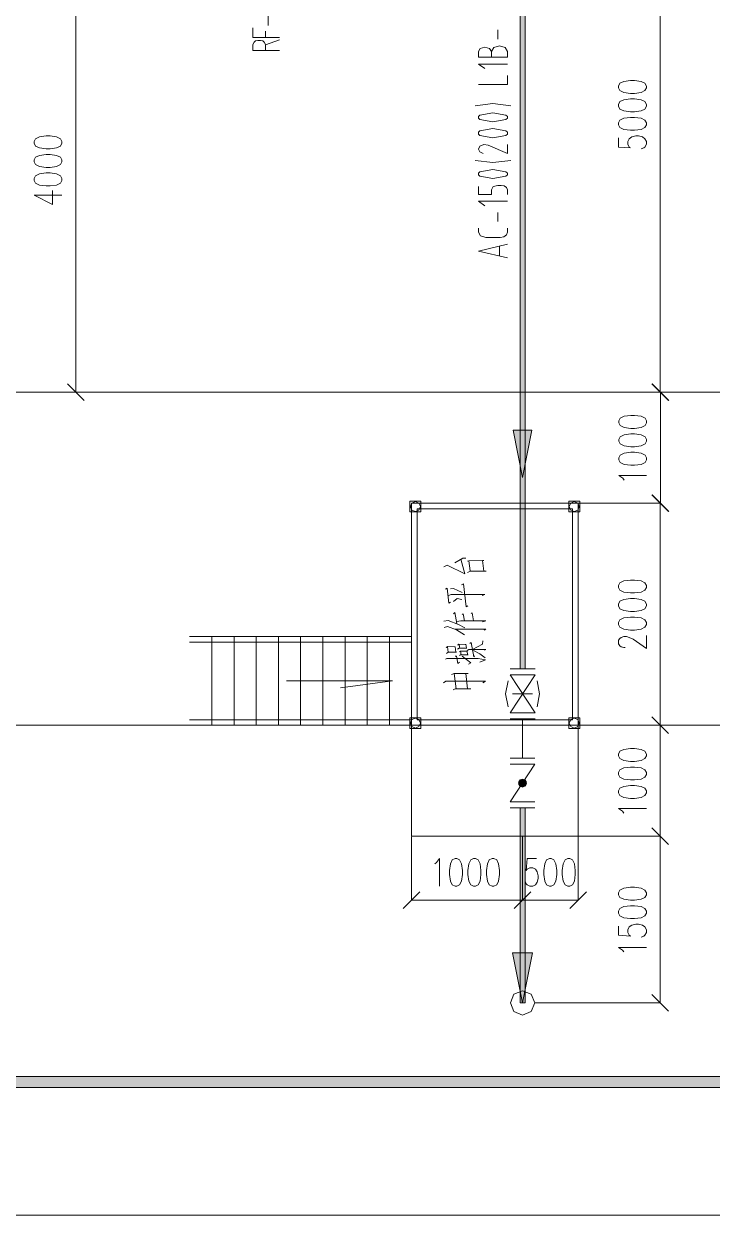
# Model space of a CAD drawing. Header units: millimetres. Extents: x 261 to 114907, y 32 to 1998430.
# Drawn here: x 80103 to 86307, y 1927133 to 1937865 of the extents above; entities that cross this region are included whole.
import ezdxf

# ---------------------------------------------------------------- set-up
doc = ezdxf.new("R2010")
doc.units = ezdxf.units.MM

msp = doc.modelspace()

# ---------------------------------------------------------------- hatches: boundary and pattern name
h = msp.add_hatch(color=0)
h.dxf.hatch_style = 2
h.paths.add_polyline_path([(84576, 1940298), (84621, 1940298), (84621, 1932054), (84576, 1932054)])
h = msp.add_hatch(color=0)
h.dxf.hatch_style = 2
h.paths.add_polyline_path([(84598, 1933778), (84513, 1934204), (84683, 1934204)])
h = msp.add_hatch(color=0)
h.dxf.hatch_style = 2
h.paths.add_polyline_path([(84577, 1930999), (84577, 1931055), (84564, 1931038)])
h = msp.add_hatch(color=0)
h.dxf.hatch_style = 2
h.paths.add_polyline_path([(84564, 1931014), (84564, 1931038), (84564, 1931036)])
h = msp.add_hatch(color=0)
h.dxf.hatch_style = 2
h.paths.add_polyline_path([(84564, 1931014), (84577, 1930999), (84564, 1931038)])
h = msp.add_hatch(color=0)
h.dxf.hatch_style = 2
h.paths.add_polyline_path([(84577, 1930999), (84579, 1930996), (84577, 1931055)])
h = msp.add_hatch(color=0)
h.dxf.hatch_style = 2
h.paths.add_polyline_path([(84579, 1930996), (84579, 1931055), (84577, 1931055)])
h = msp.add_hatch(color=0)
h.dxf.hatch_style = 2
h.paths.add_polyline_path([(84618, 1930997), (84618, 1931056), (84579, 1930996)])
h = msp.add_hatch(color=0)
h.dxf.hatch_style = 2
h.paths.add_polyline_path([(84579, 1930996), (84618, 1931056), (84579, 1931055)])
h = msp.add_hatch(color=0)
h.dxf.hatch_style = 2
h.paths.add_polyline_path([(84618, 1930997), (84620, 1930998), (84618, 1931056)])
h = msp.add_hatch(color=0)
h.dxf.hatch_style = 2
h.paths.add_polyline_path([(84620, 1930998), (84620, 1931054), (84618, 1931056)])
h = msp.add_hatch(color=0)
h.dxf.hatch_style = 2
h.paths.add_polyline_path([(84620, 1930998), (84632, 1931015), (84620, 1931054)])
h = msp.add_hatch(color=0)
h.dxf.hatch_style = 2
h.paths.add_polyline_path([(84632, 1931015), (84632, 1931039), (84620, 1931054)])
h = msp.add_hatch(color=0)
h.dxf.hatch_style = 2
h.paths.add_polyline_path([(84576, 1930802), (84621, 1930802), (84621, 1929045), (84576, 1929045)])
h = msp.add_hatch(color=0)
h.dxf.hatch_style = 2
h.paths.add_polyline_path([(84598, 1929045), (84688, 1929495), (84508, 1929495)])
h = msp.add_hatch(color=0)
h.dxf.hatch_style = 2
h.paths.add_polyline_path([(16914, 1928283), (17014, 1928383), (113657, 1928383), (113757, 1928283)])

# ---------------------------------------------------------------- linework, layer by layer
at = {"color": 0, "lineweight": 0}
for points in [[(114907, 1927133), (114907, 1998430), (13963, 1998430), (13963, 1927133)], [(84576, 1940298), (84621, 1940298), (84621, 1932054), (84576, 1932054)], [(85464, 1937289), (85475, 1937264), (85511, 1937247), (85570, 1937239), (85606, 1937239), (85666, 1937247), (85701, 1937264), (85714, 1937289), (85714, 1937305), (85701, 1937330), (85666, 1937347), (85606, 1937355), (85570, 1937355), (85511, 1937347), (85475, 1937330), (85464, 1937305)], [(85464, 1937122), (85475, 1937097), (85511, 1937080), (85570, 1937072), (85606, 1937072), (85666, 1937080), (85701, 1937097), (85714, 1937122), (85714, 1937139), (85701, 1937164), (85666, 1937180), (85606, 1937189), (85570, 1937189), (85511, 1937180), (85475, 1937164), (85464, 1937139)], [(85464, 1936956), (85475, 1936931), (85511, 1936914), (85570, 1936906), (85606, 1936906), (85666, 1936914), (85701, 1936931), (85714, 1936956), (85714, 1936972), (85701, 1936997), (85666, 1937014), (85606, 1937022), (85570, 1937022), (85511, 1937014), (85475, 1936997), (85464, 1936972)], [(80196, 1936789), (80208, 1936764), (80243, 1936747), (80303, 1936739), (80339, 1936739), (80398, 1936747), (80434, 1936764), (80446, 1936789), (80446, 1936805), (80434, 1936830), (80398, 1936847), (80339, 1936855), (80303, 1936855), (80243, 1936847), (80208, 1936830), (80196, 1936805)], [(80196, 1936622), (80208, 1936597), (80243, 1936580), (80303, 1936572), (80339, 1936572), (80398, 1936580), (80434, 1936597), (80446, 1936622), (80446, 1936639), (80434, 1936664), (80398, 1936680), (80339, 1936689), (80303, 1936689), (80243, 1936680), (80208, 1936664), (80196, 1936639)], [(80196, 1936455), (80208, 1936430), (80243, 1936413), (80303, 1936405), (80339, 1936405), (80398, 1936413), (80434, 1936430), (80446, 1936455), (80446, 1936472), (80434, 1936497), (80398, 1936513), (80339, 1936522), (80303, 1936522), (80243, 1936513), (80208, 1936497), (80196, 1936472)], [(85465, 1934271), (85477, 1934246), (85513, 1934230), (85573, 1934221), (85608, 1934221), (85668, 1934230), (85704, 1934246), (85716, 1934271), (85716, 1934288), (85704, 1934313), (85668, 1934330), (85608, 1934338), (85573, 1934338), (85513, 1934330), (85477, 1934313), (85465, 1934288)], [(84598, 1933778), (84513, 1934204), (84683, 1934204)], [(85465, 1934105), (85477, 1934080), (85513, 1934063), (85573, 1934055), (85608, 1934055), (85668, 1934063), (85704, 1934080), (85716, 1934105), (85716, 1934121), (85704, 1934146), (85668, 1934163), (85608, 1934171), (85573, 1934171), (85513, 1934163), (85477, 1934146), (85465, 1934121)], [(85465, 1933938), (85477, 1933913), (85513, 1933896), (85573, 1933888), (85608, 1933888), (85668, 1933896), (85704, 1933913), (85716, 1933938), (85716, 1933955), (85704, 1933980), (85668, 1933996), (85608, 1934005), (85573, 1934005), (85513, 1933996), (85477, 1933980), (85465, 1933955)], [(83681, 1933469), (83581, 1933469), (83581, 1933565), (83681, 1933565)], [(83681, 1933469), (83581, 1933469), (83581, 1933565), (83681, 1933565)], [(83587, 1933516), (83600, 1933547), (83632, 1933561), (83664, 1933547), (83677, 1933516), (83664, 1933484), (83632, 1933471), (83600, 1933484)], [(83587, 1933516), (83600, 1933547), (83632, 1933561), (83664, 1933547), (83677, 1933516), (83664, 1933484), (83632, 1933471), (83600, 1933484)], [(85015, 1933469), (85115, 1933469), (85115, 1933565), (85015, 1933565)], [(85019, 1933516), (85032, 1933547), (85064, 1933561), (85096, 1933547), (85109, 1933516), (85096, 1933484), (85064, 1933471), (85032, 1933484)], [(85464, 1932788), (85475, 1932763), (85511, 1932746), (85570, 1932738), (85606, 1932738), (85666, 1932746), (85701, 1932763), (85714, 1932788), (85714, 1932804), (85701, 1932829), (85666, 1932846), (85606, 1932854), (85570, 1932854), (85511, 1932846), (85475, 1932829), (85464, 1932804)], [(85464, 1932621), (85475, 1932596), (85511, 1932579), (85570, 1932571), (85606, 1932571), (85666, 1932579), (85701, 1932596), (85714, 1932621), (85714, 1932638), (85701, 1932663), (85666, 1932680), (85606, 1932688), (85570, 1932688), (85511, 1932680), (85475, 1932663), (85464, 1932638)], [(85464, 1932454), (85475, 1932429), (85511, 1932413), (85570, 1932404), (85606, 1932404), (85666, 1932413), (85701, 1932429), (85714, 1932454), (85714, 1932471), (85701, 1932496), (85666, 1932513), (85606, 1932521), (85570, 1932521), (85511, 1932513), (85475, 1932496), (85464, 1932471)], [(83681, 1931518), (83581, 1931518), (83581, 1931614), (83681, 1931614)], [(83681, 1931518), (83581, 1931518), (83581, 1931614), (83681, 1931614)], [(83587, 1931565), (83600, 1931597), (83632, 1931610), (83664, 1931597), (83677, 1931565), (83664, 1931534), (83632, 1931520), (83600, 1931534)], [(83587, 1931565), (83600, 1931597), (83632, 1931610), (83664, 1931597), (83677, 1931565), (83664, 1931534), (83632, 1931520), (83600, 1931534)], [(85015, 1931518), (85115, 1931518), (85115, 1931614), (85015, 1931614)], [(85019, 1931565), (85032, 1931597), (85064, 1931610), (85096, 1931597), (85109, 1931565), (85096, 1931534), (85064, 1931520), (85032, 1931534)], [(85464, 1931271), (85475, 1931246), (85511, 1931229), (85570, 1931221), (85606, 1931221), (85666, 1931229), (85701, 1931246), (85714, 1931271), (85714, 1931287), (85701, 1931312), (85666, 1931329), (85606, 1931337), (85570, 1931337), (85511, 1931329), (85475, 1931312), (85464, 1931287)], [(85464, 1931104), (85475, 1931079), (85511, 1931062), (85570, 1931054), (85606, 1931054), (85666, 1931062), (85701, 1931079), (85714, 1931104), (85714, 1931120), (85701, 1931145), (85666, 1931162), (85606, 1931170), (85570, 1931170), (85511, 1931162), (85475, 1931145), (85464, 1931120)], [(84562, 1931026), (84573, 1931052), (84598, 1931062), (84624, 1931052), (84634, 1931026), (84624, 1931001), (84598, 1930990), (84573, 1931001)], [(84577, 1930999), (84577, 1931055), (84564, 1931038)], [(84564, 1931014), (84564, 1931038), (84564, 1931036)], [(84564, 1931014), (84577, 1930999), (84564, 1931038)], [(84577, 1930999), (84579, 1930996), (84577, 1931055)], [(84579, 1930996), (84579, 1931055), (84577, 1931055)], [(84618, 1930997), (84618, 1931056), (84579, 1930996)], [(84579, 1930996), (84618, 1931056), (84579, 1931055)], [(84618, 1930997), (84620, 1930998), (84618, 1931056)], [(84620, 1930998), (84620, 1931054), (84618, 1931056)], [(84620, 1930998), (84632, 1931015), (84620, 1931054)], [(84632, 1931015), (84632, 1931039), (84620, 1931054)], [(84632, 1931015), (84632, 1931039)], [(85464, 1930937), (85475, 1930912), (85511, 1930896), (85570, 1930887), (85606, 1930887), (85666, 1930896), (85701, 1930912), (85714, 1930937), (85714, 1930954), (85701, 1930979), (85666, 1930995), (85606, 1931004), (85570, 1931004), (85511, 1930995), (85475, 1930979), (85464, 1930954)], [(84576, 1930802), (84621, 1930802), (84621, 1929045), (84576, 1929045)], [(83990, 1930346), (83965, 1930334), (83948, 1930298), (83940, 1930238), (83940, 1930203), (83948, 1930143), (83965, 1930108), (83990, 1930096), (84006, 1930096), (84031, 1930108), (84048, 1930143), (84056, 1930203), (84056, 1930238), (84048, 1930298), (84031, 1930334), (84006, 1930346)], [(84157, 1930346), (84132, 1930334), (84115, 1930298), (84106, 1930238), (84106, 1930203), (84115, 1930143), (84132, 1930108), (84157, 1930096), (84173, 1930096), (84198, 1930108), (84215, 1930143), (84223, 1930203), (84223, 1930238), (84215, 1930298), (84198, 1930334), (84173, 1930346)], [(84323, 1930346), (84298, 1930334), (84282, 1930298), (84273, 1930238), (84273, 1930203), (84282, 1930143), (84298, 1930108), (84323, 1930096), (84340, 1930096), (84365, 1930108), (84382, 1930143), (84390, 1930203), (84390, 1930238), (84382, 1930298), (84365, 1930334), (84340, 1930346)], [(84840, 1930346), (84815, 1930334), (84798, 1930298), (84790, 1930238), (84790, 1930203), (84798, 1930143), (84815, 1930108), (84840, 1930096), (84856, 1930096), (84881, 1930108), (84898, 1930143), (84906, 1930203), (84906, 1930238), (84898, 1930298), (84881, 1930334), (84856, 1930346)], [(85007, 1930346), (84982, 1930334), (84965, 1930298), (84956, 1930238), (84956, 1930203), (84965, 1930143), (84982, 1930108), (85007, 1930096), (85023, 1930096), (85048, 1930108), (85065, 1930143), (85073, 1930203), (85073, 1930238), (85065, 1930298), (85048, 1930334), (85023, 1930346)], [(85464, 1930020), (85475, 1929995), (85511, 1929979), (85570, 1929970), (85606, 1929970), (85666, 1929979), (85701, 1929995), (85714, 1930020), (85714, 1930037), (85701, 1930062), (85666, 1930079), (85606, 1930087), (85570, 1930087), (85511, 1930079), (85475, 1930062), (85464, 1930037)], [(85464, 1929854), (85475, 1929829), (85511, 1929812), (85570, 1929804), (85606, 1929804), (85666, 1929812), (85701, 1929829), (85714, 1929854), (85714, 1929870), (85701, 1929895), (85666, 1929912), (85606, 1929920), (85570, 1929920), (85511, 1929912), (85475, 1929895), (85464, 1929870)], [(84598, 1929045), (84688, 1929495), (84508, 1929495)], [(84488, 1929045), (84520, 1929123), (84598, 1929155), (84676, 1929123), (84708, 1929045), (84676, 1928967), (84598, 1928935), (84520, 1928967)], [(16914, 1928283), (17014, 1928383), (113657, 1928383), (113757, 1928283)]]:
    msp.add_lwpolyline(points, close=True, dxfattribs=at)
for points in [[(85839, 1934546), (85839, 1939547)], [(80571, 1934546), (80571, 1938547)], [(82304, 1937850), (82304, 1937973)], [(82407, 1937742), (82167, 1937742), (82167, 1937829)], [(82281, 1937742), (82281, 1937798)], [(84375, 1937728), (84375, 1937810)], [(82407, 1937624), (82167, 1937624), (82167, 1937680), (82179, 1937701), (82190, 1937711), (82213, 1937716), (82236, 1937716), (82258, 1937711), (82270, 1937701), (82281, 1937680), (82281, 1937624)], [(82281, 1937675), (82407, 1937721)], [(84463, 1937615), (84441, 1937651), (84389, 1937667), (84338, 1937651), (84317, 1937615), (84299, 1937644), (84258, 1937656), (84217, 1937644), (84200, 1937615)], [(84200, 1937615), (84200, 1937564), (84463, 1937564)], [(84317, 1937615), (84317, 1937564)], [(84463, 1937564), (84463, 1937615)], [(84463, 1937503), (84200, 1937503), (84258, 1937462)], [(84200, 1937319), (84463, 1937319), (84463, 1937401)], [(84491, 1937125), (84331, 1937146), (84171, 1937125)], [(84214, 1937043), (84201, 1937031), (84201, 1937015), (84214, 1937003)], [(84448, 1937043), (84331, 1937064), (84214, 1937043)], [(84214, 1937003), (84331, 1936982), (84448, 1937003)], [(84448, 1937003), (84461, 1937015), (84461, 1937031), (84448, 1937043)], [(84214, 1936901), (84201, 1936888), (84201, 1936872), (84214, 1936860)], [(84448, 1936901), (84331, 1936921), (84214, 1936901)], [(84448, 1936860), (84461, 1936872), (84461, 1936888), (84448, 1936901)], [(84289, 1936772), (84249, 1936778), (84214, 1936764), (84200, 1936737)], [(84214, 1936860), (84331, 1936839), (84448, 1936860)], [(84289, 1936772), (84463, 1936697), (84463, 1936778)], [(85464, 1936839), (85464, 1936755), (85570, 1936747), (85559, 1936755), (85547, 1936780), (85547, 1936805), (85559, 1936830), (85583, 1936847), (85618, 1936855), (85642, 1936855), (85678, 1936847), (85701, 1936830), (85714, 1936805), (85714, 1936780), (85701, 1936755), (85690, 1936747), (85666, 1936739)], [(84200, 1936737), (84212, 1936712), (84244, 1936697)], [(84171, 1936635), (84331, 1936615), (84491, 1936635)], [(84214, 1936533), (84201, 1936520), (84201, 1936505), (84214, 1936492)], [(84448, 1936533), (84331, 1936553), (84214, 1936533)], [(84214, 1936492), (84331, 1936472), (84448, 1936492)], [(84448, 1936492), (84461, 1936505), (84461, 1936520), (84448, 1936533)], [(80196, 1936322), (80362, 1936238), (80362, 1936363)], [(84317, 1936369), (84317, 1936329), (84200, 1936329), (84200, 1936400)], [(84375, 1936410), (84334, 1936399), (84317, 1936369)], [(84404, 1936410), (84375, 1936410)], [(84463, 1936369), (84454, 1936390), (84433, 1936405), (84404, 1936410)], [(84463, 1936329), (84463, 1936369)], [(80196, 1936322), (80446, 1936322)], [(84463, 1936268), (84200, 1936268), (84258, 1936227)], [(84375, 1936084), (84375, 1936166)], [(84200, 1935987), (84200, 1936023)], [(84200, 1935987), (84219, 1935954), (84266, 1935941)], [(84397, 1935941), (84266, 1935941)], [(84397, 1935941), (84429, 1935947), (84454, 1935964), (84463, 1935987)], [(84463, 1936023), (84463, 1935987)], [(84463, 1935757), (84200, 1935818), (84463, 1935880)], [(84389, 1935862), (84389, 1935775)], [(92350, 1934546), (37837, 1934546)], [(80496, 1934622), (80646, 1934471)], [(81013, 1934546), (80569, 1934546)], [(84940, 1934546), (85841, 1934546)], [(84943, 1934546), (85843, 1934546)], [(85764, 1934622), (85914, 1934471)], [(85916, 1934471), (85766, 1934622)], [(85841, 1934546), (85841, 1933546)], [(85513, 1933755), (85501, 1933771), (85465, 1933796), (85716, 1933796)], [(85914, 1933471), (85764, 1933621)], [(85766, 1933621), (85916, 1933471)], [(83598, 1933546), (85098, 1933546)], [(83598, 1930546), (83598, 1933546)], [(83648, 1933496), (85048, 1933496)], [(83648, 1931596), (83648, 1933496)], [(84940, 1933546), (85841, 1933546)], [(84940, 1933546), (85843, 1933546)], [(85048, 1931596), (85048, 1933496)], [(85098, 1930546), (85098, 1933546)], [(85839, 1933546), (85839, 1931546)], [(83918, 1932987), (84079, 1932909), (84041, 1933042)], [(84060, 1933052), (83988, 1933009)], [(84060, 1933052), (84086, 1933052)], [(84126, 1932938), (84114, 1933028), (84101, 1933024), (84117, 1933028), (84249, 1933030), (84237, 1933030), (84249, 1932935)], [(83918, 1932987), (83890, 1932973)], [(84130, 1932935), (84101, 1932923)], [(84130, 1932935), (84271, 1932935)], [(84089, 1932614), (84067, 1932819), (84048, 1932811)], [(83950, 1932655), (83934, 1932645), (83918, 1932782), (83903, 1932772)], [(83956, 1932723), (83931, 1932714)], [(83975, 1932778), (83950, 1932774)], [(83956, 1932723), (84259, 1932723), (84233, 1932714)], [(83975, 1932778), (84054, 1932743)], [(84010, 1932688), (83975, 1932661)], [(84010, 1932688), (84051, 1932680)], [(84089, 1932614), (84105, 1932622)], [(83928, 1932491), (83890, 1932483)], [(83928, 1932491), (84022, 1932454), (84079, 1932424)], [(84007, 1932463), (83988, 1932563), (83975, 1932551)], [(84041, 1932487), (84007, 1932481)], [(84041, 1932487), (84268, 1932487), (84237, 1932477)], [(84064, 1932551), (84054, 1932545)], [(84064, 1932551), (84076, 1932487)], [(84155, 1932487), (84145, 1932559), (84136, 1932553)], [(83922, 1932436), (83893, 1932426)], [(83922, 1932436), (84004, 1932405), (84076, 1932362)], [(83988, 1932411), (84268, 1932411), (84252, 1932403)], [(83598, 1932346), (81597, 1932346)], [(83598, 1932296), (81597, 1932296)], [(81797, 1931546), (81797, 1932346)], [(81998, 1931546), (81998, 1932346)], [(82198, 1931546), (82198, 1932346)], [(82398, 1931546), (82398, 1932346)], [(82598, 1931546), (82598, 1932346)], [(82798, 1931546), (82798, 1932346)], [(82998, 1931546), (82998, 1932346)], [(83198, 1931546), (83198, 1932346)], [(83398, 1931546), (83398, 1932346)], [(84032, 1932237), (84026, 1932274), (84016, 1932268), (84022, 1932276), (84082, 1932274)], [(84086, 1932276), (84092, 1932240)], [(84164, 1932172), (84158, 1932164), (84136, 1932293), (84123, 1932284)], [(84148, 1932229), (84237, 1932276), (84240, 1932307)], [(85523, 1932246), (85511, 1932246), (85487, 1932254), (85475, 1932262), (85464, 1932279), (85464, 1932313), (85475, 1932329), (85487, 1932338), (85511, 1932346), (85535, 1932346), (85559, 1932338), (85595, 1932321), (85714, 1932237), (85714, 1932354)], [(83928, 1932206), (83922, 1932254), (83909, 1932248), (83925, 1932256), (83991, 1932254), (83997, 1932206)], [(83928, 1932206), (83912, 1932194)], [(83928, 1932206), (84004, 1932205)], [(84029, 1932116), (84016, 1932104), (84004, 1932170), (83991, 1932168)], [(84026, 1932240), (84013, 1932231)], [(84026, 1932240), (84095, 1932240)], [(84038, 1932215), (84029, 1932209), (84038, 1932215), (84098, 1932215), (84101, 1932180)], [(84038, 1932180), (84029, 1932174)], [(84038, 1932215), (84045, 1932180)], [(84038, 1932180), (84108, 1932180)], [(84111, 1932098), (84133, 1932110), (84054, 1932170)], [(84098, 1932219), (84114, 1932229), (84268, 1932229), (84255, 1932223)], [(84214, 1932190), (84155, 1932221)], [(84214, 1932190), (84262, 1932153)], [(83915, 1932149), (83903, 1932141)], [(83915, 1932149), (84199, 1932147), (84265, 1932137), (84214, 1932116)], [(84486, 1932054), (84711, 1932054)], [(82469, 1931947), (83427, 1931947)], [(83427, 1931947), (82957, 1931884)], [(83981, 1932012), (83959, 1932002)], [(83981, 1932012), (84108, 1932012)], [(83981, 1932012), (84000, 1931873)], [(84101, 1931873), (84086, 1932012)], [(84467, 1931712), (84445, 1931829), (84467, 1931946)], [(84486, 1932000), (84711, 1932000)], [(84711, 1932000), (84486, 1931658)], [(84486, 1932000), (84711, 1931658)], [(84729, 1931946), (84751, 1931829), (84729, 1931712)], [(83887, 1931928), (83906, 1931942), (84265, 1931942), (84240, 1931928)], [(83991, 1931873), (83972, 1931865)], [(83991, 1931873), (84133, 1931873)], [(84688, 1931829), (84508, 1931829)], [(84486, 1931658), (84711, 1931658)], [(92350, 1931546), (37837, 1931546)], [(83598, 1931596), (81597, 1931596)], [(83598, 1931546), (81597, 1931546)], [(83648, 1931596), (85048, 1931596)], [(83648, 1931546), (85048, 1931546)], [(84486, 1931604), (84711, 1931604)], [(84598, 1931604), (84598, 1931251)], [(85453, 1931546), (85841, 1931546)], [(85453, 1931546), (85841, 1931546)], [(85914, 1931471), (85764, 1931621)], [(85764, 1931621), (85914, 1931471)], [(85839, 1931546), (85839, 1930546)], [(84486, 1931251), (84710, 1931251)], [(84710, 1931197), (84486, 1930855)], [(84486, 1931197), (84710, 1931197)], [(84486, 1930855), (84710, 1930855)], [(84486, 1930802), (84710, 1930802)], [(85511, 1930754), (85499, 1930771), (85464, 1930796), (85714, 1930796)], [(85098, 1930711), (85098, 1929969)], [(85764, 1930621), (85914, 1930471)], [(85914, 1930471), (85764, 1930621)], [(83598, 1930546), (85098, 1930546)], [(83598, 1930542), (83598, 1929969)], [(84598, 1930542), (84598, 1929969)], [(85102, 1930546), (85841, 1930546)], [(85102, 1930546), (85841, 1930546)], [(85839, 1930546), (85839, 1929045)], [(83806, 1930298), (83823, 1930310), (83848, 1930346), (83848, 1930096)], [(84598, 1930432), (84598, 1929969)], [(84723, 1930346), (84640, 1930346), (84632, 1930238), (84640, 1930250), (84665, 1930263), (84690, 1930263), (84715, 1930250), (84731, 1930227), (84740, 1930191), (84740, 1930167), (84731, 1930132), (84715, 1930108), (84690, 1930096), (84665, 1930096), (84640, 1930108), (84632, 1930119), (84623, 1930143)], [(83673, 1930046), (83523, 1929896)], [(84523, 1929896), (84673, 1930046)], [(84673, 1930046), (84523, 1929896)], [(85023, 1929896), (85173, 1930046)], [(83598, 1929971), (84598, 1929971)], [(84598, 1929971), (85098, 1929971)], [(85464, 1929737), (85464, 1929654), (85570, 1929645), (85559, 1929654), (85547, 1929679), (85547, 1929704), (85559, 1929729), (85583, 1929745), (85618, 1929754), (85642, 1929754), (85678, 1929745), (85701, 1929729), (85714, 1929704), (85714, 1929679), (85701, 1929654), (85690, 1929645), (85666, 1929637)], [(85511, 1929504), (85499, 1929520), (85464, 1929545), (85714, 1929545)], [(85764, 1929120), (85914, 1928970)], [(84712, 1929045), (85841, 1929045)]]:
    msp.add_lwpolyline(points, dxfattribs=at)

doc.saveas('drawing.dxf')
